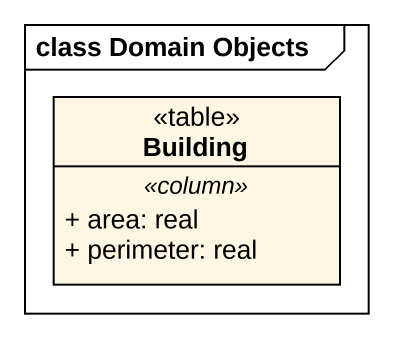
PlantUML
@startuml
mainframe class Domain Objects
hide circle
hide empty members
skinparam classAttributeIconSize 0
class Building <<table>> {
  .. <<column>> ..
  + area: real
  + perimeter: real
}
@enduml
